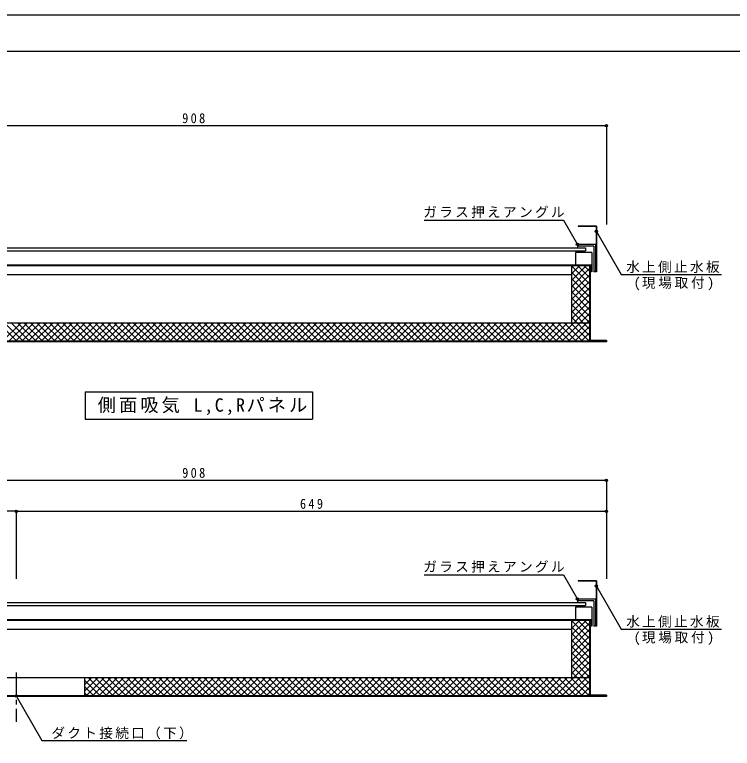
# Model space of a CAD drawing. Units: millimetres at full size, sheet at 1:5; details may follow other scales. Extents: x -2118 to 2002, y -472 to 933.
# Drawn here: x 800 to 1589, y 127 to 933 of the extents above; entities that cross this region are included whole.
import ezdxf

# ---------------------------------------------------------------- set-up
doc = ezdxf.new("R2010")
doc.units = ezdxf.units.MM
doc.header["$LTSCALE"] = 5
doc.header["$PDMODE"] = 32
doc.header["$PDSIZE"] = 2.5
doc.linetypes.add('CHAIN1', pattern=[8, 5, -1, 1, -1])
for name, color, linetype in [('0-0', 4, 'CHAIN1'), ('0-1', 5, 'Continuous'), ('0-2', 4, 'Continuous'), ('F-0', 7, 'Continuous')]:
    doc.layers.add(name, color=color, linetype=linetype)
doc.styles.add('ＭＳ ゴシック', font='')
doc.styles.get('ＭＳ ゴシック').set_extended_font_data('MS Gothic')

msp = doc.modelspace()

# ---------------------------------------------------------------- linework, layer by layer
at = {"layer": '0-0'}
msp.add_line((801.66, 210.496), (801.66, 156.39), dxfattribs=at)
at = {"layer": '0-1', "color": 4}
for p, q in [((1250.126, 707.596), (1403.295, 707.596)), ((1250.126, 317.876), (1403.295, 317.876))]:
    msp.add_line(p, q, dxfattribs=at)
msp.add_lwpolyline([(801.66, 184.764), (829.986, 135.702), (989.186, 135.702)], dxfattribs=at)
at = {"layer": '0-1'}
for p in [(1439.66, 695.279), (1418.66, 680.984), (1439.66, 305.559), (1418.66, 291.264), (801.66, 184.764)]:
    msp.add_point(p, dxfattribs=at)
at = {"layer": '0-2'}
for p, q in [((542.66, 811.538), (1450.66, 811.538)), ((1450.66, 811.538), (1450.66, 703.025)), ((1403.295, 707.596), (1418.66, 680.984)), ((1412.16, 641.474), (1428.17, 657.484)), ((1412.16, 648.545), (1421.099, 657.484)), ((1412.16, 655.616), (1414.028, 657.484)), ((1412.16, 634.403), (1432.16, 654.403)), ((1432.16, 637.505), (1412.18, 657.484)), ((1432.16, 644.576), (1419.251, 657.484)), ((1432.16, 651.647), (1426.323, 657.484)), ((1432.16, 630.434), (1412.16, 650.434)), ((1412.16, 627.332), (1432.16, 647.332)), ((1432.16, 623.363), (1412.16, 643.363)), ((1412.16, 620.26), (1432.16, 640.26)), ((1432.16, 616.292), (1412.16, 636.292)), ((1412.16, 613.189), (1432.16, 633.189)), ((1432.16, 609.221), (1412.16, 629.221)), ((1412.16, 606.118), (1432.16, 626.118)), ((1432.16, 602.15), (1412.16, 622.15)), ((1412.16, 599.047), (1432.16, 619.047)), ((1432.16, 595.079), (1412.16, 615.079)), ((1394.667, 574.484), (1432.16, 611.976)), ((1401.738, 574.484), (1432.16, 604.905)), ((1432.16, 588.007), (1412.16, 608.007)), ((1408.81, 574.484), (1432.16, 597.834)), ((1432.16, 580.936), (1412.16, 600.936)), ((802.216, 574.484), (782.216, 594.484)), ((786.556, 574.484), (806.556, 594.484)), ((809.287, 574.484), (789.287, 594.484)), ((793.627, 574.484), (813.627, 594.484)), ((816.358, 574.484), (796.358, 594.484)), ((800.698, 574.484), (820.698, 594.484)), ((823.429, 574.484), (803.429, 594.484)), ((807.769, 574.484), (827.769, 594.484)), ((830.5, 574.484), (810.5, 594.484)), ((814.84, 574.484), (834.84, 594.484)), ((837.571, 574.484), (817.571, 594.484)), ((821.911, 574.484), (841.911, 594.484)), ((844.642, 574.484), (824.642, 594.484)), ((828.982, 574.484), (848.982, 594.484)), ((851.713, 574.484), (831.713, 594.484)), ((836.053, 574.484), (856.053, 594.484)), ((858.784, 574.484), (838.784, 594.484)), ((843.124, 574.484), (863.124, 594.484)), ((865.855, 574.484), (845.855, 594.484)), ((850.195, 574.484), (870.195, 594.484)), ((872.926, 574.484), (852.926, 594.484)), ((857.266, 574.484), (877.266, 594.484)), ((879.998, 574.484), (859.998, 594.484)), ((864.337, 574.484), (884.337, 594.484)), ((887.069, 574.484), (867.069, 594.484)), ((871.408, 574.484), (891.408, 594.484)), ((894.14, 574.484), (874.14, 594.484)), ((878.479, 574.484), (898.479, 594.484)), ((901.211, 574.484), (881.211, 594.484)), ((885.551, 574.484), (905.551, 594.484)), ((908.282, 574.484), (888.282, 594.484)), ((892.622, 574.484), (912.622, 594.484)), ((915.353, 574.484), (895.353, 594.484)), ((899.693, 574.484), (919.693, 594.484)), ((922.424, 574.484), (902.424, 594.484)), ((906.764, 574.484), (926.764, 594.484)), ((929.495, 574.484), (909.495, 594.484)), ((913.835, 574.484), (933.835, 594.484)), ((936.566, 574.484), (916.566, 594.484)), ((920.906, 574.484), (940.906, 594.484)), ((943.637, 574.484), (923.637, 594.484)), ((927.977, 574.484), (947.977, 594.484)), ((950.708, 574.484), (930.708, 594.484)), ((935.048, 574.484), (955.048, 594.484)), ((957.779, 574.484), (937.779, 594.484)), ((942.119, 574.484), (962.119, 594.484)), ((964.85, 574.484), (944.85, 594.484)), ((949.19, 574.484), (969.19, 594.484)), ((971.921, 574.484), (951.921, 594.484)), ((956.261, 574.484), (976.261, 594.484)), ((978.992, 574.484), (958.992, 594.484)), ((963.332, 574.484), (983.332, 594.484)), ((986.064, 574.484), (966.064, 594.484)), ((970.403, 574.484), (990.403, 594.484)), ((993.135, 574.484), (973.135, 594.484)), ((977.474, 574.484), (997.474, 594.484)), ((1000.206, 574.484), (980.206, 594.484)), ((984.545, 574.484), (1004.545, 594.484)), ((1007.277, 574.484), (987.277, 594.484)), ((991.617, 574.484), (1011.617, 594.484)), ((1014.348, 574.484), (994.348, 594.484)), ((998.688, 574.484), (1018.688, 594.484)), ((1021.419, 574.484), (1001.419, 594.484)), ((1005.759, 574.484), (1025.759, 594.484)), ((1028.49, 574.484), (1008.49, 594.484)), ((1012.83, 574.484), (1032.83, 594.484)), ((1035.561, 574.484), (1015.561, 594.484)), ((1019.901, 574.484), (1039.901, 594.484)), ((1042.632, 574.484), (1022.632, 594.484)), ((1026.972, 574.484), (1046.972, 594.484)), ((1049.703, 574.484), (1029.703, 594.484)), ((1034.043, 574.484), (1054.043, 594.484)), ((1056.774, 574.484), (1036.774, 594.484)), ((1041.114, 574.484), (1061.114, 594.484)), ((1063.845, 574.484), (1043.845, 594.484)), ((1048.185, 574.484), (1068.185, 594.484)), ((1070.916, 574.484), (1050.916, 594.484)), ((1055.256, 574.484), (1075.256, 594.484)), ((1077.987, 574.484), (1057.987, 594.484)), ((1062.327, 574.484), (1082.327, 594.484)), ((1085.058, 574.484), (1065.058, 594.484)), ((1069.398, 574.484), (1089.398, 594.484)), ((1092.13, 574.484), (1072.13, 594.484)), ((1076.469, 574.484), (1096.469, 594.484)), ((1099.201, 574.484), (1079.201, 594.484)), ((1083.54, 574.484), (1103.54, 594.484)), ((1106.272, 574.484), (1086.272, 594.484)), ((1090.611, 574.484), (1110.611, 594.484)), ((1113.343, 574.484), (1093.343, 594.484)), ((1097.683, 574.484), (1117.683, 594.484)), ((1120.414, 574.484), (1100.414, 594.484)), ((1104.754, 574.484), (1124.754, 594.484)), ((1127.485, 574.484), (1107.485, 594.484)), ((1111.825, 574.484), (1131.825, 594.484)), ((1134.556, 574.484), (1114.556, 594.484)), ((1118.896, 574.484), (1138.896, 594.484)), ((1141.627, 574.484), (1121.627, 594.484)), ((1125.967, 574.484), (1145.967, 594.484)), ((1148.698, 574.484), (1128.698, 594.484)), ((1133.038, 574.484), (1153.038, 594.484)), ((1155.769, 574.484), (1135.769, 594.484)), ((1140.109, 574.484), (1160.109, 594.484)), ((1162.84, 574.484), (1142.84, 594.484)), ((1147.18, 574.484), (1167.18, 594.484)), ((1169.911, 574.484), (1149.911, 594.484)), ((1154.251, 574.484), (1174.251, 594.484)), ((1176.982, 574.484), (1156.982, 594.484)), ((1161.322, 574.484), (1181.322, 594.484)), ((1184.053, 574.484), (1164.053, 594.484)), ((1168.393, 574.484), (1188.393, 594.484)), ((1191.124, 574.484), (1171.124, 594.484)), ((1175.464, 574.484), (1195.464, 594.484)), ((1198.196, 574.484), (1178.196, 594.484)), ((1182.535, 574.484), (1202.535, 594.484)), ((1205.267, 574.484), (1185.267, 594.484)), ((1189.606, 574.484), (1209.606, 594.484)), ((1212.338, 574.484), (1192.338, 594.484)), ((1196.677, 574.484), (1216.677, 594.484)), ((1219.409, 574.484), (1199.409, 594.484)), ((1203.749, 574.484), (1223.749, 594.484)), ((1226.48, 574.484), (1206.48, 594.484)), ((1210.82, 574.484), (1230.82, 594.484)), ((1233.551, 574.484), (1213.551, 594.484)), ((1217.891, 574.484), (1237.891, 594.484)), ((1240.622, 574.484), (1220.622, 594.484)), ((1224.962, 574.484), (1244.962, 594.484)), ((1247.693, 574.484), (1227.693, 594.484)), ((1232.033, 574.484), (1252.033, 594.484)), ((1254.764, 574.484), (1234.764, 594.484)), ((1239.104, 574.484), (1259.104, 594.484)), ((1261.835, 574.484), (1241.835, 594.484)), ((1246.175, 574.484), (1266.175, 594.484)), ((1268.906, 574.484), (1248.906, 594.484)), ((1253.246, 574.484), (1273.246, 594.484)), ((1275.977, 574.484), (1255.977, 594.484)), ((1260.317, 574.484), (1280.317, 594.484)), ((1283.048, 574.484), (1263.048, 594.484)), ((1267.388, 574.484), (1287.388, 594.484)), ((1290.119, 574.484), (1270.119, 594.484)), ((1274.459, 574.484), (1294.459, 594.484)), ((1297.191, 574.484), (1277.191, 594.484)), ((1281.53, 574.484), (1301.53, 594.484)), ((1304.262, 574.484), (1284.262, 594.484)), ((1288.601, 574.484), (1308.601, 594.484)), ((1311.333, 574.484), (1291.333, 594.484)), ((1295.672, 574.484), (1315.672, 594.484)), ((1318.404, 574.484), (1298.404, 594.484)), ((1302.744, 574.484), (1322.744, 594.484)), ((1325.475, 574.484), (1305.475, 594.484)), ((1309.815, 574.484), (1329.815, 594.484)), ((1332.546, 574.484), (1312.546, 594.484)), ((1316.886, 574.484), (1336.886, 594.484)), ((1339.617, 574.484), (1319.617, 594.484)), ((1323.957, 574.484), (1343.957, 594.484)), ((1346.688, 574.484), (1326.688, 594.484)), ((1331.028, 574.484), (1351.028, 594.484)), ((1353.759, 574.484), (1333.759, 594.484)), ((1338.099, 574.484), (1358.099, 594.484)), ((1360.83, 574.484), (1340.83, 594.484)), ((1345.17, 574.484), (1365.17, 594.484)), ((1367.901, 574.484), (1347.901, 594.484)), ((1352.241, 574.484), (1372.241, 594.484)), ((1374.972, 574.484), (1354.972, 594.484)), ((1359.312, 574.484), (1379.312, 594.484)), ((1382.043, 574.484), (1362.043, 594.484)), ((1366.383, 574.484), (1386.383, 594.484)), ((1389.114, 574.484), (1369.114, 594.484)), ((1373.454, 574.484), (1393.454, 594.484)), ((1396.185, 574.484), (1376.185, 594.484)), ((1380.525, 574.484), (1400.525, 594.484)), ((1403.257, 574.484), (1383.257, 594.484)), ((1387.596, 574.484), (1407.596, 594.484)), ((1410.328, 574.484), (1390.328, 594.484)), ((1417.399, 574.484), (1397.399, 594.484)), ((1424.47, 574.484), (1404.47, 594.484)), ((1431.541, 574.484), (1411.541, 594.484)), ((1415.881, 574.484), (1432.16, 590.763)), ((1422.952, 574.484), (1432.16, 583.692)), ((1430.023, 574.484), (1432.16, 576.621)), ((542.66, 421.818), (1450.66, 421.818)), ((1450.66, 421.818), (1450.66, 313.305)), ((801.66, 387.767), (542.66, 387.767)), ((801.66, 387.767), (801.66, 313.305)), ((801.66, 387.767), (1450.66, 387.767)), ((801.66, 387.767), (801.66, 313.305)), ((1450.66, 387.767), (1450.66, 313.305)), ((1403.295, 317.876), (1418.66, 291.264)), ((1439.66, 305.559), (1466.991, 258.219)), ((1412.16, 251.754), (1428.17, 267.764)), ((1412.16, 258.825), (1421.099, 267.764)), ((1412.16, 265.896), (1414.028, 267.764)), ((1432.16, 247.785), (1412.18, 267.764)), ((1432.16, 254.856), (1419.251, 267.764)), ((1432.16, 261.927), (1426.323, 267.764)), ((1412.16, 244.683), (1432.16, 264.683)), ((1432.16, 240.714), (1412.16, 260.714)), ((1466.991, 258.219), (1577.037, 258.219)), ((1412.16, 237.612), (1432.16, 257.612)), ((1432.16, 233.643), (1412.16, 253.643)), ((1412.16, 230.541), (1432.16, 250.541)), ((1432.16, 226.572), (1412.16, 246.572)), ((1412.16, 223.469), (1432.16, 243.469)), ((1432.16, 219.501), (1412.16, 239.501)), ((1412.16, 216.398), (1432.16, 236.398)), ((1432.16, 212.43), (1412.16, 232.43)), ((1412.16, 209.327), (1432.16, 229.327)), ((1394.667, 184.764), (1432.16, 222.256)), ((1432.16, 205.359), (1412.16, 225.359)), ((1432.16, 198.287), (1412.16, 218.287)), ((1401.738, 184.764), (1432.16, 215.185)), ((1432.16, 191.216), (1412.16, 211.216)), ((876.66, 204.764), (726.66, 204.764)), ((876.66, 190.015), (891.408, 204.764)), ((876.66, 197.086), (884.337, 204.764)), ((876.66, 204.157), (877.266, 204.764)), ((894.14, 184.764), (876.66, 202.244)), ((878.479, 184.764), (898.479, 204.764)), ((901.211, 184.764), (881.211, 204.764)), ((885.551, 184.764), (905.551, 204.764)), ((908.282, 184.764), (888.282, 204.764)), ((892.622, 184.764), (912.622, 204.764)), ((915.353, 184.764), (895.353, 204.764)), ((899.693, 184.764), (919.693, 204.764)), ((922.424, 184.764), (902.424, 204.764)), ((906.764, 184.764), (926.764, 204.764)), ((929.495, 184.764), (909.495, 204.764)), ((913.835, 184.764), (933.835, 204.764)), ((936.566, 184.764), (916.566, 204.764)), ((920.906, 184.764), (940.906, 204.764)), ((943.637, 184.764), (923.637, 204.764)), ((927.977, 184.764), (947.977, 204.764)), ((950.708, 184.764), (930.708, 204.764)), ((935.048, 184.764), (955.048, 204.764)), ((957.779, 184.764), (937.779, 204.764)), ((942.119, 184.764), (962.119, 204.764)), ((964.85, 184.764), (944.85, 204.764)), ((949.19, 184.764), (969.19, 204.764)), ((971.921, 184.764), (951.921, 204.764)), ((956.261, 184.764), (976.261, 204.764)), ((978.992, 184.764), (958.992, 204.764)), ((963.332, 184.764), (983.332, 204.764)), ((986.064, 184.764), (966.064, 204.764)), ((970.403, 184.764), (990.403, 204.764)), ((993.135, 184.764), (973.135, 204.764)), ((977.474, 184.764), (997.474, 204.764)), ((1000.206, 184.764), (980.206, 204.764)), ((984.545, 184.764), (1004.545, 204.764)), ((1007.277, 184.764), (987.277, 204.764)), ((991.617, 184.764), (1011.617, 204.764)), ((1014.348, 184.764), (994.348, 204.764)), ((998.688, 184.764), (1018.688, 204.764)), ((1021.419, 184.764), (1001.419, 204.764)), ((1005.759, 184.764), (1025.759, 204.764)), ((1028.49, 184.764), (1008.49, 204.764)), ((1012.83, 184.764), (1032.83, 204.764)), ((1035.561, 184.764), (1015.561, 204.764)), ((1019.901, 184.764), (1039.901, 204.764)), ((1042.632, 184.764), (1022.632, 204.764)), ((1026.972, 184.764), (1046.972, 204.764)), ((1049.703, 184.764), (1029.703, 204.764)), ((1034.043, 184.764), (1054.043, 204.764)), ((1056.774, 184.764), (1036.774, 204.764)), ((1041.114, 184.764), (1061.114, 204.764)), ((1063.845, 184.764), (1043.845, 204.764)), ((1048.185, 184.764), (1068.185, 204.764)), ((1070.916, 184.764), (1050.916, 204.764)), ((1055.256, 184.764), (1075.256, 204.764)), ((1077.987, 184.764), (1057.987, 204.764)), ((1062.327, 184.764), (1082.327, 204.764)), ((1085.058, 184.764), (1065.058, 204.764)), ((1069.398, 184.764), (1089.398, 204.764)), ((1092.13, 184.764), (1072.13, 204.764)), ((1076.469, 184.764), (1096.469, 204.764)), ((1099.201, 184.764), (1079.201, 204.764)), ((1083.54, 184.764), (1103.54, 204.764)), ((1106.272, 184.764), (1086.272, 204.764)), ((1090.611, 184.764), (1110.611, 204.764)), ((1113.343, 184.764), (1093.343, 204.764)), ((1097.683, 184.764), (1117.683, 204.764)), ((1120.414, 184.764), (1100.414, 204.764)), ((1104.754, 184.764), (1124.754, 204.764)), ((1127.485, 184.764), (1107.485, 204.764)), ((1111.825, 184.764), (1131.825, 204.764)), ((1134.556, 184.764), (1114.556, 204.764)), ((1118.896, 184.764), (1138.896, 204.764)), ((1141.627, 184.764), (1121.627, 204.764)), ((1125.967, 184.764), (1145.967, 204.764)), ((1148.698, 184.764), (1128.698, 204.764)), ((1133.038, 184.764), (1153.038, 204.764)), ((1155.769, 184.764), (1135.769, 204.764)), ((1140.109, 184.764), (1160.109, 204.764)), ((1162.84, 184.764), (1142.84, 204.764)), ((1147.18, 184.764), (1167.18, 204.764)), ((1169.911, 184.764), (1149.911, 204.764)), ((1154.251, 184.764), (1174.251, 204.764)), ((1176.982, 184.764), (1156.982, 204.764)), ((1161.322, 184.764), (1181.322, 204.764)), ((1184.053, 184.764), (1164.053, 204.764)), ((1168.393, 184.764), (1188.393, 204.764)), ((1191.124, 184.764), (1171.124, 204.764)), ((1175.464, 184.764), (1195.464, 204.764)), ((1198.196, 184.764), (1178.196, 204.764)), ((1182.535, 184.764), (1202.535, 204.764)), ((1205.267, 184.764), (1185.267, 204.764)), ((1189.606, 184.764), (1209.606, 204.764)), ((1212.338, 184.764), (1192.338, 204.764)), ((1196.677, 184.764), (1216.677, 204.764)), ((1219.409, 184.764), (1199.409, 204.764)), ((1203.749, 184.764), (1223.749, 204.764)), ((1226.48, 184.764), (1206.48, 204.764)), ((1210.82, 184.764), (1230.82, 204.764)), ((1233.551, 184.764), (1213.551, 204.764)), ((1217.891, 184.764), (1237.891, 204.764)), ((1240.622, 184.764), (1220.622, 204.764)), ((1224.962, 184.764), (1244.962, 204.764)), ((1247.693, 184.764), (1227.693, 204.764)), ((1232.033, 184.764), (1252.033, 204.764)), ((1254.764, 184.764), (1234.764, 204.764)), ((1239.104, 184.764), (1259.104, 204.764)), ((1261.835, 184.764), (1241.835, 204.764)), ((1246.175, 184.764), (1266.175, 204.764)), ((1268.906, 184.764), (1248.906, 204.764)), ((1253.246, 184.764), (1273.246, 204.764)), ((1275.977, 184.764), (1255.977, 204.764)), ((1260.317, 184.764), (1280.317, 204.764)), ((1283.048, 184.764), (1263.048, 204.764)), ((1267.388, 184.764), (1287.388, 204.764)), ((1290.119, 184.764), (1270.119, 204.764)), ((1274.459, 184.764), (1294.459, 204.764)), ((1297.191, 184.764), (1277.191, 204.764)), ((1281.53, 184.764), (1301.53, 204.764)), ((1304.262, 184.764), (1284.262, 204.764)), ((1288.601, 184.764), (1308.601, 204.764)), ((1311.333, 184.764), (1291.333, 204.764)), ((1295.672, 184.764), (1315.672, 204.764)), ((1318.404, 184.764), (1298.404, 204.764)), ((1302.744, 184.764), (1322.744, 204.764)), ((1325.475, 184.764), (1305.475, 204.764)), ((1309.815, 184.764), (1329.815, 204.764)), ((1332.546, 184.764), (1312.546, 204.764)), ((1316.886, 184.764), (1336.886, 204.764)), ((1339.617, 184.764), (1319.617, 204.764)), ((1323.957, 184.764), (1343.957, 204.764)), ((1346.688, 184.764), (1326.688, 204.764)), ((1331.028, 184.764), (1351.028, 204.764)), ((1353.759, 184.764), (1333.759, 204.764)), ((1338.099, 184.764), (1358.099, 204.764)), ((1360.83, 184.764), (1340.83, 204.764)), ((1345.17, 184.764), (1365.17, 204.764)), ((1367.901, 184.764), (1347.901, 204.764)), ((1352.241, 184.764), (1372.241, 204.764)), ((1374.972, 184.764), (1354.972, 204.764)), ((1359.312, 184.764), (1379.312, 204.764)), ((1382.043, 184.764), (1362.043, 204.764)), ((1366.383, 184.764), (1386.383, 204.764)), ((1389.114, 184.764), (1369.114, 204.764)), ((1373.454, 184.764), (1393.454, 204.764)), ((1396.185, 184.764), (1376.185, 204.764)), ((1380.525, 184.764), (1400.525, 204.764)), ((1403.257, 184.764), (1383.257, 204.764)), ((1387.596, 184.764), (1407.596, 204.764)), ((1410.328, 184.764), (1390.328, 204.764)), ((1417.399, 184.764), (1397.399, 204.764)), ((1424.47, 184.764), (1404.47, 204.764)), ((1408.81, 184.764), (1432.16, 208.114)), ((1431.541, 184.764), (1411.541, 204.764)), ((887.069, 184.764), (876.66, 195.173)), ((1415.881, 184.764), (1432.16, 201.043)), ((1422.952, 184.764), (1432.16, 193.972)), ((879.998, 184.764), (876.66, 188.102)), ((1430.023, 184.764), (1432.16, 186.901)), ((876.66, 184.764), (726.66, 184.764)), ((876.66, 184.264), (726.66, 184.264))]:
    msp.add_line(p, q, dxfattribs=at)
at = {"layer": '0-2', "color": 7}
for p, q in [((1439.16, 700.484), (1419.66, 700.484)), ((1439.16, 700.484), (1439.16, 650.984)), ((1439.66, 700.984), (1439.66, 650.984)), ((1438.66, 680.984), (1418.66, 680.984)), ((1418.66, 680.984), (1418.66, 677.084)), ((1439.16, 680.984), (1418.66, 680.984)), ((1436.66, 678.984), (1418.66, 678.984)), ((1436.66, 678.984), (1436.66, 650.984)), ((565.66, 677.084), (1427.66, 677.084)), ((1416.66, 671.984), (1416.66, 657.984)), ((1434.66, 671.984), (1416.66, 671.984)), ((1418.66, 673.884), (1418.66, 671.984)), ((1427.66, 677.084), (1427.66, 673.884)), ((1434.66, 671.984), (1434.66, 650.984)), ((1434.66, 657.984), (558.66, 657.984)), ((1432.16, 657.484), (561.16, 657.484)), ((1412.16, 657.484), (1412.16, 594.484)), ((1432.16, 657.484), (1432.16, 574.484)), ((1434.16, 657.484), (1434.16, 650.984)), ((1412.16, 647.484), (581.16, 647.484)), ((1434.66, 650.984), (1434.16, 650.984)), ((1439.66, 650.984), (1436.66, 650.984)), ((1201.66, 594.484), (726.66, 594.484)), ((1432.16, 594.484), (1201.66, 594.484)), ((1201.66, 574.484), (726.66, 574.484)), ((1201.66, 573.984), (726.66, 573.984)), ((1450.66, 574.484), (1201.66, 574.484)), ((1450.66, 573.984), (1201.66, 573.984)), ((1450.66, 574.984), (1432.16, 574.984)), ((1450.66, 575.484), (1432.66, 575.484)), ((1450.66, 575.484), (1450.66, 573.984)), ((1439.16, 310.764), (1419.66, 310.764)), ((1439.16, 310.764), (1439.16, 261.264)), ((1439.66, 311.264), (1439.66, 261.264)), ((1438.66, 291.264), (1418.66, 291.264)), ((1418.66, 291.264), (1418.66, 287.364)), ((1439.16, 291.264), (1418.66, 291.264)), ((565.66, 287.364), (1427.66, 287.364)), ((1416.66, 282.264), (1416.66, 268.264)), ((1434.66, 282.264), (1416.66, 282.264)), ((1436.66, 289.264), (1418.66, 289.264)), ((1418.66, 284.164), (1418.66, 282.264)), ((1427.66, 287.364), (1427.66, 284.164)), ((1434.66, 282.264), (1434.66, 261.264)), ((1436.66, 289.264), (1436.66, 261.264)), ((1434.66, 268.264), (558.66, 268.264)), ((1432.16, 267.764), (561.16, 267.764)), ((1412.16, 267.764), (1412.16, 204.764)), ((1432.16, 267.764), (1432.16, 184.764)), ((1434.16, 267.764), (1434.16, 261.264)), ((1434.66, 261.264), (1434.16, 261.264)), ((1439.66, 261.264), (1436.66, 261.264)), ((1412.16, 257.764), (581.16, 257.764)), ((876.66, 204.764), (876.66, 184.264)), ((1201.66, 204.764), (876.66, 204.764)), ((1432.16, 204.764), (1201.66, 204.764)), ((1450.66, 185.764), (1432.66, 185.764)), ((1450.66, 185.764), (1450.66, 184.264)), ((1201.66, 184.764), (876.66, 184.764)), ((1201.66, 184.264), (876.66, 184.264)), ((1450.66, 184.764), (1201.66, 184.764)), ((1450.66, 184.264), (1201.66, 184.264)), ((1450.66, 185.264), (1432.16, 185.264))]:
    msp.add_line(p, q, dxfattribs=at)
for points in [[(1439.66, 700.984), (1419.66, 700.984), (1419.66, 700.484)], [(1438.66, 680.984), (1438.66, 650.984), (1436.66, 650.984)], [(565.66, 677.084), (565.66, 673.884), (1427.66, 673.884)], [(1434.16, 657.484), (1432.66, 657.484), (1432.66, 575.484)], [(1439.66, 311.264), (1419.66, 311.264), (1419.66, 310.764)], [(1438.66, 291.264), (1438.66, 261.264), (1436.66, 261.264)], [(565.66, 287.364), (565.66, 284.164), (1427.66, 284.164)], [(1434.16, 267.764), (1432.66, 267.764), (1432.66, 185.764)]]:
    msp.add_lwpolyline(points, dxfattribs=at)
at = {"layer": '0-2'}
msp.add_lwpolyline([(1439.66, 695.279), (1466.991, 647.939), (1577.037, 647.939)], dxfattribs=at)
at = {"layer": '0-2', "color": 5}
for p in [(1450.66, 811.538), (1450.66, 421.818), (801.66, 387.767), (1450.66, 387.767)]:
    msp.add_point(p, dxfattribs=at)
at = {"layer": 'F-0', "color": 5}
msp.add_line((-18.048, 893.456), (2001.952, 893.456), dxfattribs=at)
at = {"layer": 'F-0'}
for p, q in [((877.56, 518.843), (877.56, 488.843)), ((877.56, 488.843), (1127.56, 488.843))]:
    msp.add_line(p, q, dxfattribs=at)
at = {"layer": 'F-0', "color": 5}
msp.add_lwpolyline([(-18.048, -471.544), (-18.048, 933.456), (2001.952, 933.456)], dxfattribs=at)
at = {"layer": 'F-0'}
msp.add_lwpolyline([(877.56, 518.843), (1127.56, 518.843), (1127.56, 488.843)], dxfattribs=at)

# ---------------------------------------------------------------- texts
at = {"layer": '0-1', "color": 7, "char_height": 11, "attachment_point": 7, "style": 'ＭＳ ゴシック'}
for s, insert in [('\\T1.17;ガラス押えアングル', (1249.202, 709.87)), ('\\T1.2;(現場取付)', (1480.617, 630.427)), ('\\T1.17;ガラス押えアングル', (1249.202, 320.15)), ('\\T1.2;(現場取付)', (1480.617, 240.707)), ('\\T1.17;ダクト接続口（下）', (840.319, 137.058))]:
    msp.add_mtext(s, dxfattribs=dict(at, insert=insert))
at = {"layer": '0-2', "color": 7, "char_height": 11, "attachment_point": 7, "style": 'ＭＳ ゴシック'}
for s, insert in [('\\T1.38;\\W0.9;908', (984.16, 814.038)), ('\\T1.17;水上側止水板', (1472.284, 649.565)), ('\\T1.38;\\W0.9;908', (984.16, 424.318)), ('\\T1.38;\\W0.9;649', (1113.66, 390.267)), ('\\T1.17;水上側止水板', (1472.284, 259.845))]:
    msp.add_mtext(s, dxfattribs=dict(at, insert=insert))
at = {"layer": 'F-0', "insert": (891.281, 493.372), "char_height": 14.66, "attachment_point": 7, "style": 'ＭＳ ゴシック'}
msp.add_mtext('\\T1.17;側面吸気\\~L,C,Rパネル', dxfattribs=at)

doc.saveas('drawing.dxf')
